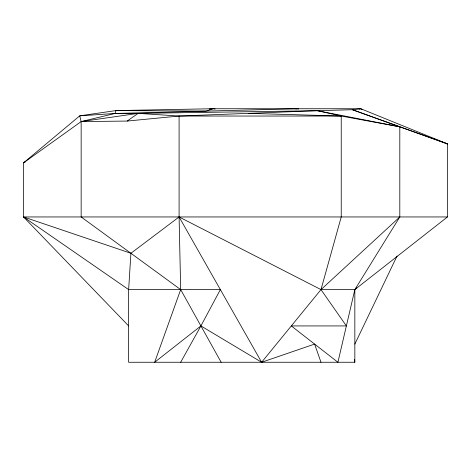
<?xml version="1.0" encoding="UTF-8"?>
<svg xmlns="http://www.w3.org/2000/svg" width="471" height="471" viewBox="0 0 471 471"><rect width="100%" height="100%" fill="white"/><g stroke="black" fill="none" stroke-linecap="round" stroke-linejoin="round"><path stroke-width="0.71" d="M25.493 161.8L23.55 162.848L79.729 115.842L115.089 113.464L138.144 113.37L179.092 116.037L179.092 216.954L130.914 253.28L128.642 289.606L128.642 362.258L354.84 362.258L354.84 289.606L399.808 216.954L399.808 126.817L352.373 109.714L317.354 110.691L179.092 116.037L127.158 121.065L81.153 121.577L23.55 162.848L23.55 216.954L128.642 325.932M221.146 362.258L180.676 289.606L81.153 216.954L81.153 121.577L115.089 113.464L115.901 110.591L212.939 108.742L360.768 108.742L447.45 143.885L447.45 216.954L354.84 289.606L320.992 289.606L179.092 216.954L180.676 289.606L154.659 362.258L200.911 325.932L220.357 289.606L128.642 289.606L23.55 216.954L447.45 216.954M354.84 344.095L397.035 256.024M180.676 362.258L200.911 325.932L261.623 362.258L314.61 344.095L320.992 362.258M356.259 287.916L354.84 289.606L337.913 362.258L291.308 325.932L346.379 325.932L320.992 289.606L341.234 216.954L341.234 116.037L317.354 110.691L138.144 113.37L81.153 121.577L79.729 115.842L115.901 110.591L206.163 111.103L212.939 108.742L215.117 109.066M399.808 216.954L320.992 289.606L261.623 362.258L179.092 216.954M127.158 121.065L138.144 113.37M359.349 109.107L360.768 108.742L362.052 109.455M295.812 109.031L297.236 108.742L298.673 109.036M360.768 108.742L352.373 109.714L447.45 143.885L446.008 143.679M209.271 109.06L212.939 108.742M115.089 113.464L297.236 108.742M179.092 116.037L341.234 116.037L399.808 126.817L447.45 143.885M248.223 113.364L341.234 116.037M317.354 110.691L399.808 126.817M23.55 216.954L130.914 253.28M354.386 359.355L354.84 362.258"/></g></svg>
